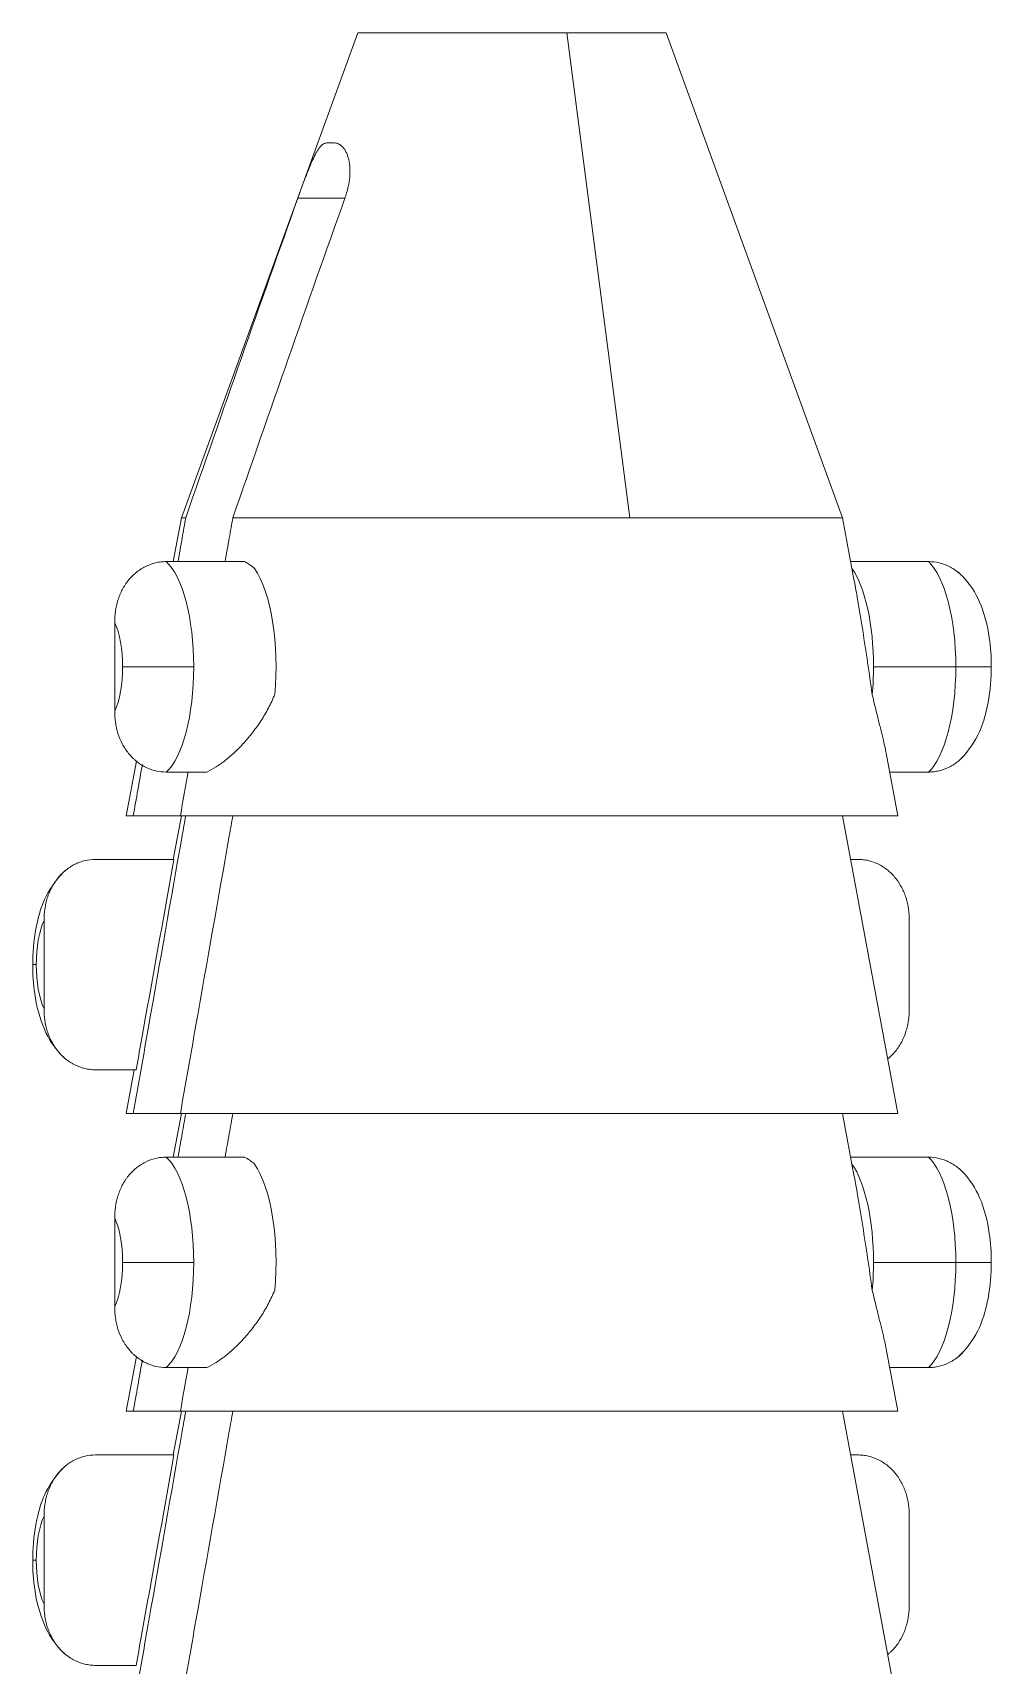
# Model space of a CAD drawing. Header units: millimetres. Extents: x 2433 to 4809, y -10272 to -6912.
# Drawn here: x 3364.09 to 3372.78, y -7166.55 to -7151.74 of the extents above; entities that cross this region are included whole.
import ezdxf

# ---------------------------------------------------------------- set-up
doc = ezdxf.new("R2010")
doc.units = ezdxf.units.MM

msp = doc.modelspace()

# ---------------------------------------------------------------- linework, layer by layer
at = {"linetype": 'Continuous', "lineweight": 18, "extrusion": (-1.22465e-16, -1, 0)}
for p, q in [((3367.035, -7151.742), (3365.435, -7156.142)), ((3368.933, -7151.742), (3367.035, -7151.742)), ((3368.933, -7151.742), (3369.835, -7151.742)), ((3371.435, -7156.142), (3369.835, -7151.742)), ((3366.754, -7152.742), (3366.825, -7152.742)), ((3365.435, -7156.142), (3365.362, -7156.538)), ((3365.474, -7156.142), (3365.435, -7156.142)), ((3369.503, -7156.142), (3365.902, -7156.142)), ((3369.503, -7156.142), (3371.435, -7156.142)), ((3371.541, -7156.716), (3371.435, -7156.142)), ((3365.298, -7156.538), (3366.009, -7156.538)), ((3372.213, -7156.538), (3371.508, -7156.538)), ((3364.83, -7157.892), (3364.83, -7157.092)), ((3371.935, -7158.842), (3371.83, -7158.275)), ((3365.027, -7158.346), (3364.935, -7158.842)), ((3365.298, -7158.446), (3365.666, -7158.446)), ((3372.213, -7158.446), (3371.862, -7158.446)), ((3364.999, -7158.842), (3364.935, -7158.842)), ((3364.999, -7158.842), (3365.426, -7158.842)), ((3365.435, -7158.842), (3365.362, -7159.238)), ((3371.935, -7158.842), (3365.426, -7158.842)), ((3371.935, -7161.542), (3371.435, -7158.842)), ((3364.657, -7159.238), (3365.368, -7159.238)), ((3371.572, -7159.238), (3371.508, -7159.238)), ((3364.19, -7159.792), (3364.19, -7160.592)), ((3372.039, -7159.792), (3372.039, -7160.592)), ((3364.657, -7161.146), (3365.025, -7161.146)), ((3365.008, -7161.146), (3364.935, -7161.542)), ((3364.999, -7161.542), (3364.935, -7161.542)), ((3364.999, -7161.542), (3365.426, -7161.542)), ((3365.435, -7161.542), (3365.362, -7161.938)), ((3371.935, -7161.542), (3365.426, -7161.542)), ((3371.541, -7162.116), (3371.435, -7161.542)), ((3365.298, -7161.938), (3366.009, -7161.938)), ((3372.213, -7161.938), (3371.508, -7161.938)), ((3364.83, -7163.292), (3364.83, -7162.492)), ((3365.027, -7163.746), (3364.935, -7164.242)), ((3371.935, -7164.242), (3371.83, -7163.675)), ((3365.298, -7163.846), (3365.666, -7163.846)), ((3372.213, -7163.846), (3371.862, -7163.846)), ((3364.999, -7164.242), (3364.935, -7164.242)), ((3364.999, -7164.242), (3365.426, -7164.242)), ((3365.435, -7164.242), (3365.362, -7164.638)), ((3371.935, -7164.242), (3365.426, -7164.242)), ((3371.935, -7166.942), (3371.435, -7164.242)), ((3364.657, -7164.638), (3365.368, -7164.638)), ((3371.572, -7164.638), (3371.508, -7164.638)), ((3364.19, -7165.192), (3364.19, -7165.992)), ((3372.039, -7165.192), (3372.039, -7165.992)), ((3364.657, -7166.546), (3365.025, -7166.546))]:
    msp.add_line(p, q, dxfattribs=at)
at = {"linetype": 'Continuous', "lineweight": 13, "extrusion": (-1.22465e-16, -1, 0)}
for p, q in [((3368.933, -7151.742), (3369.503, -7156.142)), ((3366.492, -7153.242), (3366.919, -7153.242)), ((3365.547, -7157.492), (3364.902, -7157.492)), ((3372.462, -7157.492), (3371.714, -7157.492)), ((3372.462, -7157.492), (3372.784, -7157.492)), ((3364.086, -7160.192), (3364.118, -7160.192)), ((3365.547, -7162.892), (3364.902, -7162.892)), ((3372.462, -7162.892), (3371.714, -7162.892)), ((3372.462, -7162.892), (3372.784, -7162.892)), ((3364.086, -7165.592), (3364.118, -7165.592))]:
    msp.add_line(p, q, dxfattribs=at)
at = {"linetype": 'Continuous', "lineweight": 13}
for centre, major_axis, start_param, end_param in [((3365.191, -7157.492), (0, 1), 4.712389, 5.978493), ((3372.106, -7157.492), (0, -1), 1.570796, 2.8369), ((3364.724, -7157.492), (0, -0.5), 1.570796, 2.498092), ((3364.724, -7157.492), (0, -0.5), 0.643501, 1.570796), ((3365.191, -7157.492), (0, 1), 3.446285, 4.712389), ((3372.106, -7157.492), (0, -1), 0.304693, 1.570796), ((3364.296, -7160.192), (0, -0.5), 3.785094, 4.712389), ((3364.296, -7160.192), (0, -0.5), 4.712389, 5.639684), ((3365.191, -7162.892), (0, 1), 4.712389, 5.978493), ((3372.106, -7162.892), (0, -1), 1.570796, 2.8369), ((3364.724, -7162.892), (0, -0.5), 1.570796, 2.498092), ((3364.724, -7162.892), (0, -0.5), 0.643501, 1.570796), ((3365.191, -7162.892), (0, 1), 3.446285, 4.712389), ((3372.106, -7162.892), (0, -1), 0.304693, 1.570796), ((3364.296, -7165.592), (0, -0.5), 3.785094, 4.712389), ((3364.296, -7165.592), (0, -0.5), 4.712389, 5.639684)]:
    msp.add_ellipse(centre, major_axis=major_axis, ratio=0.355976, start_param=start_param, end_param=end_param, dxfattribs=at)
at = {"linetype": 'Continuous', "lineweight": 18}
for centre, start_param, end_param in [((3365.938, -7157.492), 4.457766, 5.814651), ((3371.359, -7157.492), 4.712389, 5.814651), ((3371.359, -7157.492), 4.457766, 4.712389), ((3365.938, -7162.892), 4.457766, 5.814651), ((3371.359, -7162.892), 4.712389, 5.814651), ((3371.359, -7162.892), 4.457766, 4.712389)]:
    msp.add_ellipse(centre, major_axis=(0, 1), ratio=0.355976, start_param=start_param, end_param=end_param, dxfattribs=at)
for points, knots in [([(3366.492, -7153.242), (3366.503, -7153.21), (3366.514, -7153.179), (3366.531, -7153.133), (3366.537, -7153.117), (3366.549, -7153.086), (3366.554, -7153.071), (3366.572, -7153.026), (3366.583, -7152.997), (3366.6, -7152.956), (3366.605, -7152.942), (3366.616, -7152.917), (3366.622, -7152.904), (3366.638, -7152.869), (3366.649, -7152.847), (3366.662, -7152.824), (3366.665, -7152.819), (3366.67, -7152.811), (3366.678, -7152.798), (3366.692, -7152.78), (3366.702, -7152.769), (3366.713, -7152.759), (3366.718, -7152.755), (3366.733, -7152.745), (3366.744, -7152.742), (3366.754, -7152.742)], [0, 0, 0, 0, 0.125, 0.125, 0.1875, 0.1875, 0.25, 0.25, 0.375, 0.375, 0.4375, 0.4375, 0.5, 0.5, 0.625, 0.625, 0.65625, 0.65625, 0.6875, 0.75, 0.8125, 0.8125, 0.875, 0.875, 1, 1, 1, 1]), ([(3366.825, -7152.742), (3366.839, -7152.742), (3366.852, -7152.745), (3366.871, -7152.755), (3366.877, -7152.759), (3366.889, -7152.769), (3366.895, -7152.774), (3366.912, -7152.794), (3366.922, -7152.809), (3366.934, -7152.833), (3366.936, -7152.838), (3366.94, -7152.848), (3366.942, -7152.853), (3366.947, -7152.869), (3366.95, -7152.88), (3366.959, -7152.916), (3366.962, -7152.941), (3366.965, -7152.997), (3366.965, -7153.026), (3366.961, -7153.07), (3366.959, -7153.086), (3366.953, -7153.117), (3366.95, -7153.132), (3366.94, -7153.179), (3366.93, -7153.21), (3366.919, -7153.242)], [0, 0, 0, 0, 0.125, 0.125, 0.1875, 0.1875, 0.25, 0.25, 0.375, 0.375, 0.40625, 0.40625, 0.4375, 0.4375, 0.5, 0.5, 0.625, 0.625, 0.75, 0.75, 0.8125, 0.8125, 0.875, 0.875, 1, 1, 1, 1]), ([(3366.492, -7153.242), (3366.32, -7153.724), (3366.149, -7154.207), (3365.811, -7155.174), (3365.642, -7155.658), (3365.474, -7156.142)], [0, 0, 0, 0, 0.5, 0.5, 1, 1, 1, 1]), ([(3366.919, -7153.242), (3366.747, -7153.724), (3366.577, -7154.207), (3366.238, -7155.174), (3366.07, -7155.658), (3365.902, -7156.142)], [0, 0, 0, 0, 0.5, 0.5, 1, 1, 1, 1]), ([(3365.474, -7156.142), (3365.464, -7156.202), (3365.453, -7156.263), (3365.43, -7156.395), (3365.417, -7156.466), (3365.405, -7156.538)], [0, 0, 0, 0, 0.459752, 0.459752, 1, 1, 1, 1]), ([(3365.902, -7156.142), (3365.891, -7156.202), (3365.88, -7156.263), (3365.857, -7156.395), (3365.844, -7156.466), (3365.832, -7156.538)], [0, 0, 0, 0, 0.459752, 0.459752, 1, 1, 1, 1]), ([(3364.83, -7157.092), (3364.83, -7157.022), (3364.839, -7156.954), (3364.865, -7156.871), (3364.871, -7156.855), (3364.884, -7156.823), (3364.898, -7156.792), (3364.915, -7156.763), (3364.929, -7156.741), (3364.934, -7156.734), (3364.944, -7156.721), (3364.949, -7156.714), (3364.976, -7156.681), (3365, -7156.657), (3365.038, -7156.626), (3365.052, -7156.616), (3365.073, -7156.603), (3365.08, -7156.598), (3365.094, -7156.59), (3365.101, -7156.586), (3365.138, -7156.568), (3365.169, -7156.557), (3365.216, -7156.545), (3365.232, -7156.542), (3365.265, -7156.539), (3365.281, -7156.538), (3365.298, -7156.538)], [0, 0, 0, 0, 0.25, 0.25, 0.3125, 0.3125, 0.375, 0.4375, 0.4375, 0.46875, 0.46875, 0.5, 0.5, 0.625, 0.625, 0.6875, 0.6875, 0.71875, 0.71875, 0.75, 0.75, 0.875, 0.875, 0.9375, 0.9375, 1, 1, 1, 1]), ([(3372.213, -7156.538), (3372.246, -7156.538), (3372.278, -7156.541), (3372.325, -7156.553), (3372.341, -7156.557), (3372.372, -7156.568), (3372.387, -7156.575), (3372.431, -7156.597), (3372.458, -7156.615), (3372.487, -7156.638), (3372.49, -7156.641), (3372.493, -7156.643)], [0, 0, 0, 0, 0.321117, 0.321117, 0.481676, 0.481676, 0.642235, 0.642235, 0.963352, 0.963352, 1, 1, 1, 1]), ([(3372.784, -7157.492), (3372.784, -7157.401), (3372.769, -7157.194), (3372.698, -7156.913), (3372.582, -7156.725), (3372.499, -7156.647), (3372.484, -7156.634)], [0, 0, 0, 0, 0.265683, 0.628412, 0.938194, 1, 1, 1, 1]), ([(3371.541, -7156.713), (3371.551, -7156.768), (3371.561, -7156.823), (3371.587, -7156.973), (3371.602, -7157.068), (3371.648, -7157.355), (3371.676, -7157.548), (3371.703, -7157.743)], [0, 0, 0, 0, 0.164651, 0.164651, 0.4431, 0.4431, 1, 1, 1, 1]), ([(3372.484, -7158.349), (3372.558, -7158.278), (3372.664, -7158.138), (3372.752, -7157.875), (3372.781, -7157.655), (3372.784, -7157.517), (3372.784, -7157.492)], [0, 0, 0, 0, 0.327084, 0.583022, 0.924325, 1, 1, 1, 1]), ([(3366.283, -7157.743), (3366.265, -7157.785), (3366.246, -7157.826), (3366.204, -7157.904), (3366.182, -7157.942), (3366.146, -7157.997), (3366.134, -7158.015), (3366.109, -7158.05), (3366.097, -7158.067), (3366.058, -7158.118), (3366.031, -7158.15), (3365.977, -7158.21), (3365.949, -7158.238), (3365.907, -7158.278), (3365.893, -7158.29), (3365.864, -7158.315), (3365.85, -7158.327), (3365.807, -7158.361), (3365.778, -7158.381), (3365.721, -7158.417), (3365.693, -7158.432), (3365.666, -7158.446)], [0, 0, 0, 0, 0.125, 0.125, 0.25, 0.25, 0.3125, 0.3125, 0.375, 0.375, 0.5, 0.5, 0.625, 0.625, 0.6875, 0.6875, 0.75, 0.75, 0.875, 0.875, 1, 1, 1, 1]), ([(3371.703, -7157.743), (3371.713, -7157.785), (3371.723, -7157.826), (3371.742, -7157.904), (3371.752, -7157.942), (3371.765, -7157.997), (3371.77, -7158.015), (3371.778, -7158.05), (3371.783, -7158.067), (3371.795, -7158.118), (3371.803, -7158.15), (3371.817, -7158.21), (3371.823, -7158.238), (3371.829, -7158.27), (3371.83, -7158.276), (3371.831, -7158.282)], [0, 0, 0, 0, 0.191612, 0.191612, 0.383225, 0.383225, 0.479031, 0.479031, 0.574837, 0.574837, 0.766449, 0.766449, 0.958061, 0.958061, 1, 1, 1, 1]), ([(3365.298, -7158.446), (3365.265, -7158.446), (3365.233, -7158.442), (3365.186, -7158.431), (3365.17, -7158.426), (3365.139, -7158.415), (3365.124, -7158.408), (3365.08, -7158.386), (3365.052, -7158.369), (3365.02, -7158.342), (3365.013, -7158.337), (3365.001, -7158.326), (3364.983, -7158.308), (3364.955, -7158.277), (3364.935, -7158.25), (3364.916, -7158.221), (3364.907, -7158.206), (3364.883, -7158.161), (3364.87, -7158.13), (3364.855, -7158.08), (3364.85, -7158.063), (3364.843, -7158.029), (3364.84, -7158.012), (3364.833, -7157.961), (3364.83, -7157.926), (3364.83, -7157.892)], [0, 0, 0, 0, 0.125, 0.125, 0.1875, 0.1875, 0.25, 0.25, 0.375, 0.375, 0.40625, 0.40625, 0.4375, 0.5, 0.5625, 0.5625, 0.625, 0.625, 0.75, 0.75, 0.8125, 0.8125, 0.875, 0.875, 1, 1, 1, 1]), ([(3372.524, -7158.312), (3372.512, -7158.324), (3372.499, -7158.336), (3372.472, -7158.357), (3372.459, -7158.367), (3372.438, -7158.381), (3372.431, -7158.385), (3372.416, -7158.393), (3372.409, -7158.397), (3372.372, -7158.415), (3372.342, -7158.426), (3372.294, -7158.438), (3372.278, -7158.441), (3372.246, -7158.445), (3372.229, -7158.446), (3372.213, -7158.446)], [0, 0, 0, 0, 0.148816, 0.148816, 0.29068, 0.29068, 0.361612, 0.361612, 0.432544, 0.432544, 0.716272, 0.716272, 0.858136, 0.858136, 1, 1, 1, 1]), ([(3365.474, -7158.842), (3365.464, -7158.902), (3365.453, -7158.963), (3365.341, -7159.595), (3365.241, -7160.167), (3365.093, -7161.006), (3365.046, -7161.274), (3364.999, -7161.542)], [0, 0, 0, 0, 0.067447, 0.067447, 0.702741, 0.702741, 1, 1, 1, 1]), ([(3365.902, -7158.842), (3365.891, -7158.902), (3365.88, -7158.963), (3365.769, -7159.595), (3365.668, -7160.167), (3365.52, -7161.006), (3365.473, -7161.274), (3365.426, -7161.542)], [0, 0, 0, 0, 0.067447, 0.067447, 0.702741, 0.702741, 1, 1, 1, 1]), ([(3364.657, -7159.238), (3364.624, -7159.238), (3364.592, -7159.241), (3364.545, -7159.253), (3364.529, -7159.257), (3364.498, -7159.268), (3364.483, -7159.275), (3364.439, -7159.297), (3364.411, -7159.315), (3364.379, -7159.341), (3364.373, -7159.346), (3364.36, -7159.358), (3364.342, -7159.375), (3364.314, -7159.406), (3364.294, -7159.433), (3364.275, -7159.462), (3364.267, -7159.477), (3364.243, -7159.522), (3364.23, -7159.554), (3364.214, -7159.603), (3364.21, -7159.62), (3364.202, -7159.654), (3364.199, -7159.671), (3364.192, -7159.722), (3364.19, -7159.757), (3364.19, -7159.792)], [0, 0, 0, 0, 0.125, 0.125, 0.1875, 0.1875, 0.25, 0.25, 0.375, 0.375, 0.40625, 0.40625, 0.4375, 0.5, 0.5625, 0.5625, 0.625, 0.625, 0.75, 0.75, 0.8125, 0.8125, 0.875, 0.875, 1, 1, 1, 1]), ([(3365.368, -7159.238), (3365.269, -7159.789), (3365.169, -7160.34), (3365.055, -7160.976), (3365.04, -7161.061), (3365.025, -7161.146)], [0, 0, 0, 0, 0.866606, 0.866606, 1, 1, 1, 1]), ([(3372.039, -7159.792), (3372.039, -7159.722), (3372.031, -7159.654), (3372.005, -7159.571), (3371.999, -7159.555), (3371.986, -7159.523), (3371.971, -7159.492), (3371.954, -7159.463), (3371.94, -7159.441), (3371.936, -7159.434), (3371.926, -7159.421), (3371.92, -7159.414), (3371.894, -7159.381), (3371.87, -7159.357), (3371.832, -7159.326), (3371.818, -7159.316), (3371.797, -7159.303), (3371.79, -7159.298), (3371.776, -7159.29), (3371.768, -7159.286), (3371.732, -7159.268), (3371.701, -7159.257), (3371.654, -7159.245), (3371.637, -7159.242), (3371.605, -7159.239), (3371.589, -7159.238), (3371.572, -7159.238)], [0, 0, 0, 0, 0.25, 0.25, 0.3125, 0.3125, 0.375, 0.4375, 0.4375, 0.46875, 0.46875, 0.5, 0.5, 0.625, 0.625, 0.6875, 0.6875, 0.71875, 0.71875, 0.75, 0.75, 0.875, 0.875, 0.9375, 0.9375, 1, 1, 1, 1]), ([(3364.386, -7159.334), (3364.312, -7159.405), (3364.205, -7159.545), (3364.118, -7159.808), (3364.088, -7160.028), (3364.086, -7160.166), (3364.086, -7160.192)], [0, 0, 0, 0, 0.327084, 0.583022, 0.924325, 1, 1, 1, 1]), ([(3364.086, -7160.192), (3364.085, -7160.282), (3364.101, -7160.489), (3364.172, -7160.77), (3364.288, -7160.958), (3364.371, -7161.036), (3364.386, -7161.049)], [0, 0, 0, 0, 0.265683, 0.628412, 0.938194, 1, 1, 1, 1]), ([(3364.19, -7160.592), (3364.19, -7160.661), (3364.198, -7160.73), (3364.224, -7160.812), (3364.23, -7160.828), (3364.243, -7160.86), (3364.258, -7160.891), (3364.275, -7160.92), (3364.289, -7160.942), (3364.293, -7160.949), (3364.303, -7160.962), (3364.309, -7160.969), (3364.335, -7161.002), (3364.359, -7161.026), (3364.397, -7161.057), (3364.411, -7161.067), (3364.432, -7161.081), (3364.439, -7161.085), (3364.453, -7161.093), (3364.461, -7161.097), (3364.497, -7161.115), (3364.528, -7161.126), (3364.575, -7161.138), (3364.592, -7161.141), (3364.624, -7161.145), (3364.641, -7161.146), (3364.657, -7161.146)], [0, 0, 0, 0, 0.25, 0.25, 0.3125, 0.3125, 0.375, 0.4375, 0.4375, 0.46875, 0.46875, 0.5, 0.5, 0.625, 0.625, 0.6875, 0.6875, 0.71875, 0.71875, 0.75, 0.75, 0.875, 0.875, 0.9375, 0.9375, 1, 1, 1, 1]), ([(3371.844, -7161.047), (3371.85, -7161.042), (3371.857, -7161.037), (3371.869, -7161.026), (3371.887, -7161.008), (3371.915, -7160.977), (3371.935, -7160.95), (3371.954, -7160.921), (3371.963, -7160.906), (3371.986, -7160.861), (3371.999, -7160.83), (3372.015, -7160.78), (3372.019, -7160.763), (3372.027, -7160.729), (3372.03, -7160.712), (3372.037, -7160.661), (3372.039, -7160.626), (3372.039, -7160.592)], [0, 0, 0, 0, 0.048883, 0.048883, 0.098942, 0.199059, 0.299177, 0.299177, 0.399294, 0.399294, 0.59953, 0.59953, 0.699647, 0.699647, 0.799765, 0.799765, 1, 1, 1, 1]), ([(3365.474, -7161.542), (3365.464, -7161.602), (3365.453, -7161.663), (3365.43, -7161.795), (3365.417, -7161.866), (3365.405, -7161.938)], [0, 0, 0, 0, 0.459752, 0.459752, 1, 1, 1, 1]), ([(3365.902, -7161.542), (3365.891, -7161.602), (3365.88, -7161.663), (3365.857, -7161.795), (3365.844, -7161.866), (3365.832, -7161.938)], [0, 0, 0, 0, 0.459752, 0.459752, 1, 1, 1, 1]), ([(3364.83, -7162.492), (3364.83, -7162.422), (3364.839, -7162.354), (3364.865, -7162.271), (3364.871, -7162.255), (3364.884, -7162.223), (3364.898, -7162.192), (3364.915, -7162.163), (3364.929, -7162.141), (3364.934, -7162.134), (3364.944, -7162.121), (3364.949, -7162.114), (3364.976, -7162.081), (3365, -7162.057), (3365.038, -7162.026), (3365.052, -7162.016), (3365.073, -7162.003), (3365.08, -7161.998), (3365.094, -7161.99), (3365.101, -7161.986), (3365.138, -7161.968), (3365.169, -7161.957), (3365.216, -7161.945), (3365.232, -7161.942), (3365.265, -7161.939), (3365.281, -7161.938), (3365.298, -7161.938)], [0, 0, 0, 0, 0.25, 0.25, 0.3125, 0.3125, 0.375, 0.4375, 0.4375, 0.46875, 0.46875, 0.5, 0.5, 0.625, 0.625, 0.6875, 0.6875, 0.71875, 0.71875, 0.75, 0.75, 0.875, 0.875, 0.9375, 0.9375, 1, 1, 1, 1]), ([(3372.213, -7161.938), (3372.246, -7161.938), (3372.278, -7161.941), (3372.325, -7161.953), (3372.341, -7161.957), (3372.372, -7161.968), (3372.387, -7161.975), (3372.431, -7161.997), (3372.458, -7162.015), (3372.487, -7162.038), (3372.49, -7162.041), (3372.493, -7162.043)], [0, 0, 0, 0, 0.321117, 0.321117, 0.481676, 0.481676, 0.642235, 0.642235, 0.963352, 0.963352, 1, 1, 1, 1]), ([(3371.541, -7162.113), (3371.551, -7162.168), (3371.561, -7162.223), (3371.587, -7162.373), (3371.602, -7162.468), (3371.648, -7162.755), (3371.676, -7162.948), (3371.703, -7163.143)], [0, 0, 0, 0, 0.164651, 0.164651, 0.4431, 0.4431, 1, 1, 1, 1]), ([(3372.784, -7162.892), (3372.784, -7162.801), (3372.769, -7162.594), (3372.698, -7162.313), (3372.582, -7162.125), (3372.499, -7162.047), (3372.484, -7162.034)], [0, 0, 0, 0, 0.265683, 0.628412, 0.938194, 1, 1, 1, 1]), ([(3372.484, -7163.749), (3372.558, -7163.678), (3372.664, -7163.538), (3372.752, -7163.275), (3372.781, -7163.055), (3372.784, -7162.917), (3372.784, -7162.892)], [0, 0, 0, 0, 0.327084, 0.583022, 0.924325, 1, 1, 1, 1]), ([(3366.283, -7163.143), (3366.265, -7163.185), (3366.246, -7163.226), (3366.204, -7163.304), (3366.182, -7163.342), (3366.146, -7163.397), (3366.134, -7163.415), (3366.109, -7163.45), (3366.097, -7163.467), (3366.058, -7163.518), (3366.031, -7163.55), (3365.977, -7163.61), (3365.949, -7163.638), (3365.907, -7163.678), (3365.893, -7163.69), (3365.864, -7163.715), (3365.85, -7163.727), (3365.807, -7163.761), (3365.778, -7163.781), (3365.721, -7163.817), (3365.693, -7163.832), (3365.666, -7163.846)], [0, 0, 0, 0, 0.125, 0.125, 0.25, 0.25, 0.3125, 0.3125, 0.375, 0.375, 0.5, 0.5, 0.625, 0.625, 0.6875, 0.6875, 0.75, 0.75, 0.875, 0.875, 1, 1, 1, 1]), ([(3371.703, -7163.143), (3371.713, -7163.185), (3371.723, -7163.226), (3371.742, -7163.304), (3371.752, -7163.342), (3371.765, -7163.397), (3371.77, -7163.415), (3371.778, -7163.45), (3371.783, -7163.467), (3371.795, -7163.518), (3371.803, -7163.55), (3371.817, -7163.61), (3371.823, -7163.638), (3371.829, -7163.67), (3371.83, -7163.676), (3371.831, -7163.682)], [0, 0, 0, 0, 0.191612, 0.191612, 0.383225, 0.383225, 0.479031, 0.479031, 0.574837, 0.574837, 0.766449, 0.766449, 0.958061, 0.958061, 1, 1, 1, 1]), ([(3365.298, -7163.846), (3365.265, -7163.846), (3365.233, -7163.842), (3365.186, -7163.831), (3365.17, -7163.826), (3365.139, -7163.815), (3365.124, -7163.808), (3365.08, -7163.786), (3365.052, -7163.769), (3365.02, -7163.742), (3365.013, -7163.737), (3365.001, -7163.726), (3364.983, -7163.708), (3364.955, -7163.677), (3364.935, -7163.65), (3364.916, -7163.621), (3364.907, -7163.606), (3364.883, -7163.561), (3364.87, -7163.53), (3364.855, -7163.48), (3364.85, -7163.463), (3364.843, -7163.429), (3364.84, -7163.412), (3364.833, -7163.361), (3364.83, -7163.326), (3364.83, -7163.292)], [0, 0, 0, 0, 0.125, 0.125, 0.1875, 0.1875, 0.25, 0.25, 0.375, 0.375, 0.40625, 0.40625, 0.4375, 0.5, 0.5625, 0.5625, 0.625, 0.625, 0.75, 0.75, 0.8125, 0.8125, 0.875, 0.875, 1, 1, 1, 1]), ([(3372.524, -7163.712), (3372.512, -7163.724), (3372.499, -7163.736), (3372.472, -7163.757), (3372.459, -7163.767), (3372.438, -7163.781), (3372.431, -7163.785), (3372.416, -7163.793), (3372.409, -7163.797), (3372.372, -7163.815), (3372.342, -7163.826), (3372.294, -7163.838), (3372.278, -7163.841), (3372.246, -7163.845), (3372.229, -7163.846), (3372.213, -7163.846)], [0, 0, 0, 0, 0.148816, 0.148816, 0.29068, 0.29068, 0.361612, 0.361612, 0.432544, 0.432544, 0.716272, 0.716272, 0.858136, 0.858136, 1, 1, 1, 1]), ([(3365.474, -7164.242), (3365.464, -7164.302), (3365.453, -7164.363), (3365.341, -7164.995), (3365.241, -7165.567), (3365.093, -7166.406), (3365.046, -7166.674), (3364.999, -7166.942)], [0, 0, 0, 0, 0.067447, 0.067447, 0.702741, 0.702741, 1, 1, 1, 1]), ([(3365.902, -7164.242), (3365.891, -7164.302), (3365.88, -7164.363), (3365.769, -7164.995), (3365.668, -7165.567), (3365.52, -7166.406), (3365.473, -7166.674), (3365.426, -7166.942)], [0, 0, 0, 0, 0.067447, 0.067447, 0.702741, 0.702741, 1, 1, 1, 1]), ([(3364.657, -7164.638), (3364.624, -7164.638), (3364.592, -7164.641), (3364.545, -7164.653), (3364.529, -7164.657), (3364.498, -7164.668), (3364.483, -7164.675), (3364.439, -7164.697), (3364.411, -7164.715), (3364.379, -7164.741), (3364.373, -7164.746), (3364.36, -7164.758), (3364.342, -7164.775), (3364.314, -7164.806), (3364.294, -7164.833), (3364.275, -7164.862), (3364.267, -7164.877), (3364.243, -7164.922), (3364.23, -7164.954), (3364.214, -7165.003), (3364.21, -7165.02), (3364.202, -7165.054), (3364.199, -7165.071), (3364.192, -7165.122), (3364.19, -7165.157), (3364.19, -7165.192)], [0, 0, 0, 0, 0.125, 0.125, 0.1875, 0.1875, 0.25, 0.25, 0.375, 0.375, 0.40625, 0.40625, 0.4375, 0.5, 0.5625, 0.5625, 0.625, 0.625, 0.75, 0.75, 0.8125, 0.8125, 0.875, 0.875, 1, 1, 1, 1]), ([(3365.368, -7164.638), (3365.269, -7165.189), (3365.169, -7165.74), (3365.055, -7166.376), (3365.04, -7166.461), (3365.025, -7166.546)], [0, 0, 0, 0, 0.866606, 0.866606, 1, 1, 1, 1]), ([(3372.039, -7165.192), (3372.039, -7165.122), (3372.031, -7165.054), (3372.005, -7164.971), (3371.999, -7164.955), (3371.986, -7164.923), (3371.971, -7164.892), (3371.954, -7164.863), (3371.94, -7164.841), (3371.936, -7164.834), (3371.926, -7164.821), (3371.92, -7164.814), (3371.894, -7164.781), (3371.87, -7164.757), (3371.832, -7164.726), (3371.818, -7164.716), (3371.797, -7164.703), (3371.79, -7164.698), (3371.776, -7164.69), (3371.768, -7164.686), (3371.732, -7164.668), (3371.701, -7164.657), (3371.654, -7164.645), (3371.637, -7164.642), (3371.605, -7164.639), (3371.589, -7164.638), (3371.572, -7164.638)], [0, 0, 0, 0, 0.25, 0.25, 0.3125, 0.3125, 0.375, 0.4375, 0.4375, 0.46875, 0.46875, 0.5, 0.5, 0.625, 0.625, 0.6875, 0.6875, 0.71875, 0.71875, 0.75, 0.75, 0.875, 0.875, 0.9375, 0.9375, 1, 1, 1, 1]), ([(3364.386, -7164.734), (3364.312, -7164.805), (3364.205, -7164.945), (3364.118, -7165.208), (3364.088, -7165.428), (3364.086, -7165.566), (3364.086, -7165.592)], [0, 0, 0, 0, 0.327084, 0.583022, 0.924325, 1, 1, 1, 1]), ([(3364.086, -7165.592), (3364.085, -7165.682), (3364.101, -7165.889), (3364.172, -7166.17), (3364.288, -7166.358), (3364.371, -7166.436), (3364.386, -7166.449)], [0, 0, 0, 0, 0.265683, 0.628412, 0.938194, 1, 1, 1, 1]), ([(3364.19, -7165.992), (3364.19, -7166.061), (3364.198, -7166.13), (3364.224, -7166.212), (3364.23, -7166.228), (3364.243, -7166.26), (3364.258, -7166.291), (3364.275, -7166.32), (3364.289, -7166.342), (3364.293, -7166.349), (3364.303, -7166.362), (3364.309, -7166.369), (3364.335, -7166.402), (3364.359, -7166.426), (3364.397, -7166.457), (3364.411, -7166.467), (3364.432, -7166.481), (3364.439, -7166.485), (3364.453, -7166.493), (3364.461, -7166.497), (3364.497, -7166.515), (3364.528, -7166.526), (3364.575, -7166.538), (3364.592, -7166.541), (3364.624, -7166.545), (3364.641, -7166.546), (3364.657, -7166.546)], [0, 0, 0, 0, 0.25, 0.25, 0.3125, 0.3125, 0.375, 0.4375, 0.4375, 0.46875, 0.46875, 0.5, 0.5, 0.625, 0.625, 0.6875, 0.6875, 0.71875, 0.71875, 0.75, 0.75, 0.875, 0.875, 0.9375, 0.9375, 1, 1, 1, 1]), ([(3371.844, -7166.447), (3371.85, -7166.442), (3371.857, -7166.437), (3371.869, -7166.426), (3371.887, -7166.408), (3371.915, -7166.377), (3371.935, -7166.35), (3371.954, -7166.321), (3371.963, -7166.306), (3371.986, -7166.261), (3371.999, -7166.23), (3372.015, -7166.18), (3372.019, -7166.163), (3372.027, -7166.129), (3372.03, -7166.112), (3372.037, -7166.061), (3372.039, -7166.026), (3372.039, -7165.992)], [0, 0, 0, 0, 0.048883, 0.048883, 0.098942, 0.199059, 0.299177, 0.299177, 0.399294, 0.399294, 0.59953, 0.59953, 0.699647, 0.699647, 0.799765, 0.799765, 1, 1, 1, 1])]:
    msp.add_open_spline(points, degree=3, knots=knots, dxfattribs=at)
for points in [[(3366.009, -7156.538), (3366.04, -7156.554), (3366.07, -7156.575), (3366.099, -7156.599)], [(3365.081, -7158.378), (3365.053, -7158.532), (3365.026, -7158.687), (3364.999, -7158.842)], [(3365.496, -7158.445), (3365.473, -7158.578), (3365.449, -7158.71), (3365.426, -7158.842)], [(3366.009, -7161.938), (3366.04, -7161.954), (3366.07, -7161.975), (3366.099, -7161.999)], [(3365.081, -7163.778), (3365.053, -7163.932), (3365.026, -7164.087), (3364.999, -7164.242)], [(3365.496, -7163.845), (3365.473, -7163.978), (3365.449, -7164.11), (3365.426, -7164.242)]]:
    msp.add_open_spline(points, degree=3, dxfattribs=at)

doc.saveas('drawing.dxf')
